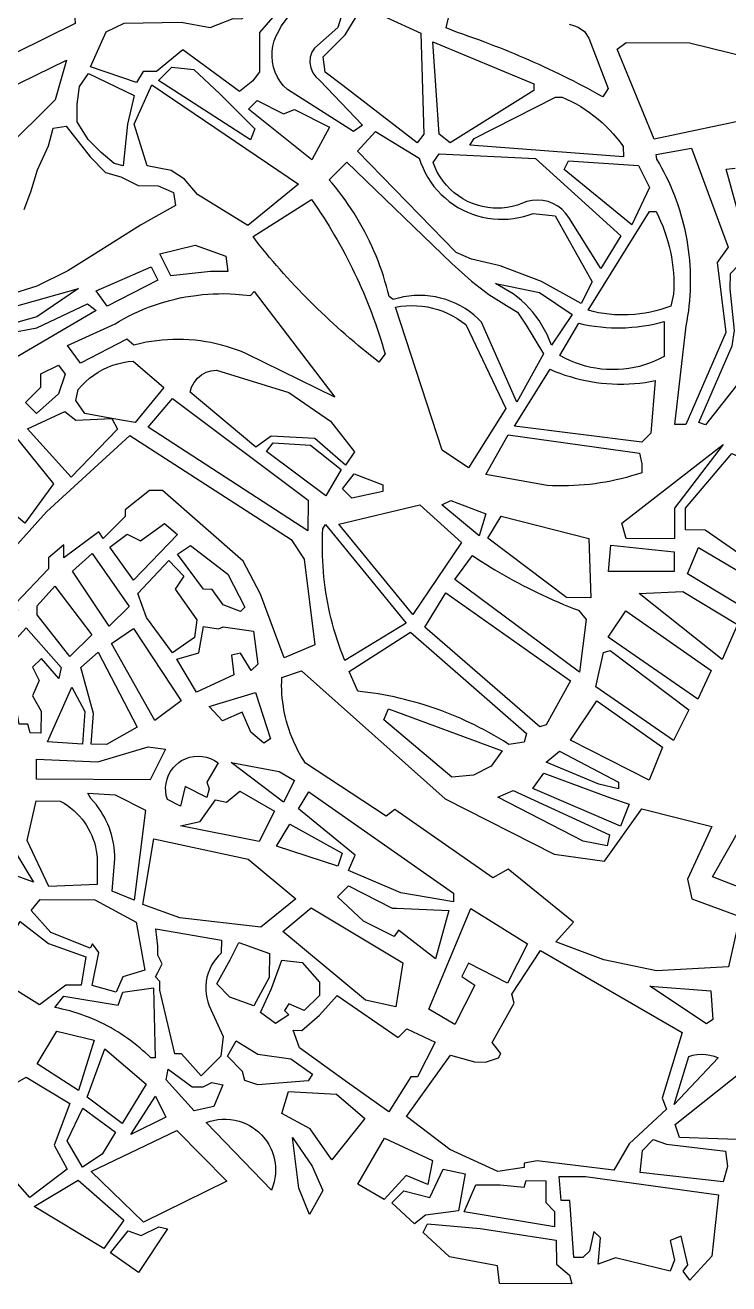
# Model space of a CAD drawing. Extents: x 407811 to 416949, y 4498993 to 4508589.
# Drawn here: x 411115 to 411523, y 4499099 to 4499830 of the extents above; entities that cross this region are included whole.
import ezdxf

# ---------------------------------------------------------------- set-up
doc = ezdxf.new("R2010")
doc.units = 0
doc.header["$LTSCALE"] = 40
doc.header["$MEASUREMENT"] = 0
doc.layers.add('υπόλοιπο θεσσαλονίκης', color=7, linetype='CONTINUOUS')

msp = doc.modelspace()

# ---------------------------------------------------------------- linework, layer by layer
at = {"layer": 'υπόλοιπο θεσσαλονίκης'}
for points in [[(411143.81, 4499831.29), (411074.92, 4499797.45), (411058.14, 4499832.03), (411095.94, 4499848.95), (411141.94, 4499859.28), (411143.81, 4499831.29)], [(411222.06, 4499829.05), (411235.39, 4499834.18), (411240.47, 4499834.05), (411258.7, 4499852.68), (411267.59, 4499852.47), (411270.04, 4499848.6), (411250.83, 4499826.11), (411250.78, 4499813.36), (411250.73, 4499803.18), (411246.89, 4499798.09), (411239.22, 4499791.75), (411225.25, 4499802), (411206.2, 4499816.08), (411190.86, 4499803.39), (411183.22, 4499803.42), (411179.37, 4499797.07), (411152.66, 4499806.08), (411161.66, 4499826.44), (411172.18, 4499831.46), (411205.25, 4499832.08), (411222.06, 4499829.05)], [(411344.37, 4499825.76), (411346.11, 4499767.14), (411342.27, 4499762.06), (411299.1, 4499795.35), (411288.95, 4499803.04), (411287.71, 4499811.96), (411291.55, 4499815.76), (411300.5, 4499824.66), (411310.54, 4499841.27), (411344.37, 4499825.76)], [(411351.44, 4499820.64), (411409.93, 4499796.22), (411409.92, 4499792.4), (411361.38, 4499761.98), (411355.03, 4499767.11), (411351.44, 4499820.64)], [(411479.85, 4499764.1), (411458.43, 4499816.42), (411463.54, 4499820.23), (411500.48, 4499820.09), (411547.56, 4499808.45), (411538.51, 4499776.63), (411479.85, 4499764.1)], [(411138.66, 4499809.96), (411132.2, 4499787.05), (411102.77, 4499757.85), (411091.26, 4499746.42), (411084.84, 4499736.25), (411073.32, 4499722.27), (411057.96, 4499705.77), (411051.61, 4499710.88), (411044.02, 4499722.39), (411044.11, 4499742.77), (411079.85, 4499759.21), (411084.97, 4499764.29), (411084.99, 4499769.38), (411046.71, 4499754.23), (411050.57, 4499764.41), (411058.24, 4499770.75), (411138.66, 4499809.96)], [(411192.11, 4499798.3), (411199.79, 4499805.91), (411212.52, 4499804.59), (411227.75, 4499790.52), (411248.04, 4499770.06), (411245.47, 4499763.69), (411192.11, 4499798.3)], [(411151.37, 4499802.27), (411178.06, 4499789.42), (411174.17, 4499772.87), (411171.52, 4499748.67), (411166.43, 4499749.96), (411158.81, 4499756.37), (411151.2, 4499764.04), (411144.88, 4499774.26), (411144.92, 4499784.45), (411146.24, 4499794.64), (411151.37, 4499802.27)], [(411188.28, 4499795.76), (411273.38, 4499738.11), (411243.98, 4499714), (411214.76, 4499731.95), (411207.15, 4499740.89), (411199.53, 4499746.02), (411185.53, 4499748.62), (411177.99, 4499772.86), (411188.28, 4499795.76)], [(411372.84, 4499760.67), (411375.4, 4499764.49), (411422.64, 4499788.53), (411426.46, 4499788.51), (411429.01, 4499787.38), (411431.81, 4499786.04), (411434.54, 4499784.59), (411437.22, 4499783.03), (411439.84, 4499781.37), (411442.4, 4499779.62), (411444.88, 4499777.76), (411447.29, 4499775.82), (411449.63, 4499773.78), (411451.89, 4499771.66), (411454.07, 4499769.45), (411456.16, 4499767.17), (411458.16, 4499764.8), (411460.07, 4499762.36), (411461.88, 4499759.84), (411461.98, 4499753.97), (411372.84, 4499760.67)], [(411281.08, 4499752.09), (411244.27, 4499781.54), (411249.39, 4499786.62), (411264.64, 4499778.91), (411271.02, 4499781.43), (411291.36, 4499771.17), (411281.08, 4499752.09)], [(411307.73, 4499757.2), (411318.1, 4499768.52), (411343.51, 4499753.14), (411344.5, 4499750.2), (411345.67, 4499747.33), (411347.01, 4499744.54), (411348.53, 4499741.83), (411350.21, 4499739.23), (411352.05, 4499736.74), (411354.04, 4499734.36), (411356.17, 4499732.11), (411358.44, 4499730), (411360.83, 4499728.03), (411363.34, 4499726.21), (411365.96, 4499724.56), (411368.68, 4499723.07), (411371.48, 4499721.74), (411374.36, 4499720.6), (411377.3, 4499719.64), (411380.3, 4499718.85), (411383.34, 4499718.26), (411386.42, 4499717.86), (411389.51, 4499717.64), (411395.08, 4499717.74), (411398.16, 4499718.06), (411401.22, 4499718.58), (411404.24, 4499719.28), (411407.21, 4499720.16), (411409.61, 4499721.04), (411422.34, 4499719.72), (411443.83, 4499681.4), (411437.41, 4499668.68), (411414.53, 4499681.52), (411390.37, 4499690.52), (411373.83, 4499694.4), (411364.93, 4499698.26), (411307.73, 4499757.2)], [(411481.09, 4499755.18), (411501.49, 4499758.93), (411522.9, 4499701.5), (411516.49, 4499692.61), (411521.41, 4499651.81), (411498.25, 4499598.37), (411491.88, 4499598.4), (411498.5, 4499655.72), (411499.03, 4499658.63), (411499.5, 4499661.54), (411499.91, 4499664.48), (411500.25, 4499667.41), (411500.54, 4499670.35), (411500.75, 4499673.3), (411500.91, 4499676.25), (411501, 4499679.21), (411501.03, 4499682.17), (411500.99, 4499685.12), (411500.89, 4499688.08), (411500.72, 4499691.03), (411500.5, 4499693.97), (411500.21, 4499696.92), (411499.85, 4499699.86), (411499.43, 4499702.78), (411498.95, 4499705.7), (411498.41, 4499708.6), (411497.8, 4499711.5), (411497.13, 4499714.38), (411496.4, 4499717.25), (411495.61, 4499720.1), (411494.75, 4499722.92), (411493.84, 4499725.73), (411492.86, 4499728.53), (411491.83, 4499731.3), (411490.74, 4499734.04), (411489.58, 4499736.76), (411488.37, 4499739.47), (411487.1, 4499742.13), (411485.77, 4499744.77), (411484.39, 4499747.39), (411482.95, 4499749.97), (411481.46, 4499752.52), (411481.09, 4499755.18)], [(411354.98, 4499755.64), (411411.02, 4499752.88), (411460.51, 4499708.1), (411448.96, 4499689.03), (411430.32, 4499718.74), (411428.49, 4499721.24), (411426.31, 4499723.45), (411423.85, 4499725.32), (411421.14, 4499726.81), (411418.24, 4499727.9), (411415.21, 4499728.57), (411412.13, 4499728.8), (411409.04, 4499728.58), (411406.01, 4499727.92), (411403.4, 4499726.94), (411400.48, 4499725.89), (411397.49, 4499725.08), (411394.45, 4499724.49), (411391.37, 4499724.16), (411386.41, 4499724.13), (411383.33, 4499724.43), (411380.28, 4499724.97), (411377.28, 4499725.76), (411374.35, 4499726.77), (411371.52, 4499728.01), (411368.78, 4499729.47), (411366.18, 4499731.15), (411363.71, 4499733.02), (411361.4, 4499735.09), (411359.26, 4499737.34), (411357.3, 4499739.74), (411355.54, 4499742.28), (411353.98, 4499744.97), (411352.64, 4499747.76), (411351.53, 4499750.64), (411354.98, 4499755.64)], [(411430.12, 4499751.54), (411470.87, 4499748.84), (411477.19, 4499736.08), (411466.9, 4499714.45), (411427.55, 4499746.45), (411430.12, 4499751.54)], [(411291.23, 4499740.58), (411301.46, 4499750.74), (411362.35, 4499691.9), (411373.77, 4499681.67), (411383.93, 4499673.98), (411394.09, 4499667.57), (411400.44, 4499663.73), (411405.51, 4499656.06), (411415.63, 4499639.45), (411400.22, 4499611.48), (411379.61, 4499657.88), (411377.42, 4499660.07), (411375.09, 4499662.12), (411372.64, 4499664.01), (411370.08, 4499665.75), (411367.41, 4499667.33), (411364.65, 4499668.73), (411361.8, 4499669.96), (411358.88, 4499671), (411355.91, 4499671.87), (411352.88, 4499672.54), (411349.82, 4499673.03), (411346.74, 4499673.32), (411343.64, 4499673.41), (411340.54, 4499673.31), (411337.46, 4499673.03), (411334.4, 4499672.53), (411331.37, 4499671.86), (411328.4, 4499670.99), (411326.03, 4499672.78), (411325.27, 4499675.79), (411324.46, 4499678.78), (411323.59, 4499681.76), (411322.66, 4499684.71), (411321.68, 4499687.65), (411320.64, 4499690.57), (411319.54, 4499693.47), (411318.39, 4499696.34), (411317.19, 4499699.21), (411315.93, 4499702.03), (411314.61, 4499704.85), (411313.25, 4499707.62), (411311.83, 4499710.38), (411310.35, 4499713.11), (411308.83, 4499715.8), (411307.25, 4499718.47), (411305.63, 4499721.11), (411303.95, 4499723.72), (411302.22, 4499726.3), (411300.45, 4499728.84), (411298.63, 4499731.34), (411296.75, 4499733.81), (411294.84, 4499736.24), (411292.87, 4499738.65), (411291.23, 4499740.58)], [(411247.11, 4499707.56), (411280.99, 4499729.16), (411282.75, 4499726.61), (411284.49, 4499724.05), (411286.21, 4499721.46), (411287.9, 4499718.86), (411289.56, 4499716.24), (411291.19, 4499713.61), (411292.79, 4499710.96), (411294.37, 4499708.29), (411295.92, 4499705.61), (411297.44, 4499702.91), (411298.94, 4499700.19), (411300.4, 4499697.46), (411301.83, 4499694.71), (411303.24, 4499691.94), (411304.62, 4499689.17), (411305.97, 4499686.38), (411307.29, 4499683.58), (411308.58, 4499680.75), (411309.84, 4499677.93), (411311.07, 4499675.09), (411312.27, 4499672.22), (411313.44, 4499669.36), (411314.58, 4499666.48), (411315.69, 4499663.58), (411316.77, 4499660.67), (411318.03, 4499657.18), (411319.04, 4499654.25), (411320.02, 4499651.31), (411320.98, 4499648.36), (411321.9, 4499645.39), (411322.79, 4499642.42), (411323.64, 4499639.45), (411320.07, 4499634.71), (411317.62, 4499636.62), (411315.19, 4499638.54), (411312.77, 4499640.47), (411310.37, 4499642.43), (411307.98, 4499644.41), (411305.61, 4499646.41), (411303.25, 4499648.41), (411300.44, 4499650.86), (411298.11, 4499652.9), (411295.8, 4499654.97), (411293.51, 4499657.06), (411291.23, 4499659.15), (411288.97, 4499661.28), (411286.72, 4499663.41), (411284.49, 4499665.56), (411282.28, 4499667.73), (411280.08, 4499669.91), (411277.9, 4499672.12), (411275.73, 4499674.33), (411273.58, 4499676.57), (411271.45, 4499678.82), (411268.92, 4499681.54), (411266.82, 4499683.82), (411264.75, 4499686.13), (411262.69, 4499688.44), (411260.64, 4499690.78), (411258.62, 4499693.12), (411256.61, 4499695.48), (411254.62, 4499697.86), (411252.65, 4499700.26), (411250.7, 4499702.66), (411248.76, 4499705.08), (411247.11, 4499707.56)], [(411441.57, 4499664.94), (411477.13, 4499722.06), (411480.95, 4499722.05), (411482.34, 4499719.27), (411483.63, 4499716.46), (411484.83, 4499713.6), (411485.93, 4499710.7), (411486.92, 4499707.77), (411487.82, 4499704.8), (411488.62, 4499701.8), (411489.31, 4499698.78), (411489.9, 4499695.74), (411490.38, 4499692.68), (411490.76, 4499689.6), (411491.03, 4499686.52), (411491.2, 4499683.42), (411491.26, 4499680.33), (411491.21, 4499677.23), (411491.06, 4499674.13), (411489.63, 4499667.22), (411486.71, 4499666.16), (411483.76, 4499665.23), (411480.77, 4499664.41), (411477.75, 4499663.71), (411474.71, 4499663.13), (411471.64, 4499662.68), (411468.56, 4499662.35), (411464.85, 4499662.11), (411461.75, 4499662.06), (411456.79, 4499662.21), (411453.7, 4499662.48), (411450.63, 4499662.87), (411447.57, 4499663.37), (411444.54, 4499664.01), (411441.57, 4499664.94)], [(411192.95, 4499697.62), (411213.36, 4499702.64), (411231.16, 4499696.2), (411232.4, 4499687.28), (411222.21, 4499687.32), (411199.27, 4499684.86), (411192.95, 4499697.62)], [(411155.92, 4499676.09), (411187.83, 4499689.99), (411191.62, 4499682.33), (411162.25, 4499667.15), (411155.92, 4499676.09)], [(411505.9, 4499599.62), (411525.2, 4499644.15), (411526.51, 4499653.07), (411524.07, 4499677.29), (411524.1, 4499686.21), (411529.22, 4499691.29), (411548.22, 4499667), (411532.77, 4499627.56), (411509.71, 4499598.34), (411505.9, 4499599.62)], [(411395.46, 4499678.77), (411413.23, 4499675.14), (411432.28, 4499662.33), (411420.34, 4499644.44), (411418.99, 4499647.9), (411417.71, 4499650.73), (411416.3, 4499653.48), (411414.75, 4499656.17), (411413.07, 4499658.77), (411411.27, 4499661.29), (411409.34, 4499663.72), (411407.29, 4499666.05), (411405.14, 4499668.27), (411402.87, 4499670.39), (411400.51, 4499672.39), (411398.05, 4499674.27), (411387.78, 4499680.33), (411395.46, 4499678.77)], [(411087.07, 4499661.05), (411145.73, 4499677.41), (411121.46, 4499660.93), (411089.58, 4499652.13), (411087.07, 4499661.05)], [(411247.63, 4499675.75), (411294.5, 4499614.41), (411243.23, 4499639.57), (411240.37, 4499640.76), (411237.47, 4499641.86), (411234.54, 4499642.87), (411231.58, 4499643.79), (411228.6, 4499644.62), (411225.58, 4499645.36), (411222.55, 4499646), (411219.5, 4499646.55), (411216.44, 4499647.01), (411213.36, 4499647.36), (411209.65, 4499647.66), (411206.56, 4499647.82), (411203.46, 4499647.88), (411200.36, 4499647.83), (411197.26, 4499647.7), (411194.17, 4499647.47), (411191.09, 4499647.14), (411188.02, 4499646.72), (411184.96, 4499646.21), (411181.92, 4499645.59), (411177.71, 4499644.58), (411173.63, 4499648), (411146.82, 4499634.08), (411139.22, 4499644.29), (411166.86, 4499656.99), (411169.52, 4499658.55), (411172.23, 4499660.06), (411174.98, 4499661.5), (411177.76, 4499662.86), (411180.58, 4499664.15), (411183.43, 4499665.37), (411186.31, 4499666.52), (411189.22, 4499667.58), (411192.75, 4499668.77), (411195.71, 4499669.66), (411198.7, 4499670.5), (411201.71, 4499671.24), (411204.73, 4499671.92), (411207.77, 4499672.51), (411210.83, 4499673.03), (411213.9, 4499673.46), (411217.59, 4499673.88), (411220.68, 4499674.13), (411223.78, 4499674.31), (411226.87, 4499674.42), (411229.97, 4499674.44), (411233.69, 4499674.36), (411236.79, 4499674.2), (411241.11, 4499673.85), (411245.42, 4499673.34), (411247.63, 4499675.75)], [(411088.29, 4499648.31), (411121.43, 4499654.56), (411150.79, 4499668.47), (411155.87, 4499664.62), (411099.68, 4499631.7), (411094.59, 4499631.72), (411088.29, 4499648.31)], [(411372.03, 4499573.35), (411356.79, 4499583.61), (411329.73, 4499666.66), (411332.79, 4499667.14), (411335.87, 4499667.45), (411338.97, 4499667.55), (411342.07, 4499667.46), (411345.16, 4499667.19), (411348.22, 4499666.71), (411351.25, 4499666.06), (411354.23, 4499665.22), (411357.15, 4499664.19), (411360.01, 4499662.98), (411362.78, 4499661.61), (411365.47, 4499660.06), (411368.05, 4499658.35), (411370.53, 4499656.48), (411393.83, 4499607.68), (411372.03, 4499573.35)], [(411425.03, 4499638.61), (411436.08, 4499657.22), (411439.11, 4499656.56), (411442.16, 4499656), (411445.22, 4499655.52), (411448.91, 4499655.08), (411452, 4499654.82), (411455.1, 4499654.66), (411460.06, 4499654.6), (411463.15, 4499654.68), (411466.87, 4499654.92), (411469.95, 4499655.21), (411473.64, 4499655.7), (411476.7, 4499656.21), (411479.73, 4499656.82), (411482.75, 4499657.51), (411485.77, 4499658.31), (411485.68, 4499637.92), (411482.93, 4499636.5), (411480.11, 4499635.22), (411477.22, 4499634.08), (411474.29, 4499633.09), (411471.31, 4499632.24), (411468.28, 4499631.55), (411465.23, 4499631.01), (411462.16, 4499630.62), (411459.07, 4499630.38), (411455.35, 4499630.31), (411452.25, 4499630.41), (411449.17, 4499630.68), (411446.09, 4499631.1), (411443.05, 4499631.66), (411440.03, 4499632.39), (411437.06, 4499633.26), (411434.13, 4499634.28), (411431.26, 4499635.44), (411428.45, 4499636.75), (411425.03, 4499638.61)], [(411164.93, 4499601.97), (411149.24, 4499604.76), (411144.18, 4499612.42), (411145.48, 4499618.79), (411147.52, 4499621.12), (411149.72, 4499623.3), (411152.06, 4499625.34), (411154.54, 4499627.2), (411157.14, 4499628.89), (411159.84, 4499630.39), (411162.65, 4499631.71), (411165.54, 4499632.83), (411168.5, 4499633.75), (411171.51, 4499634.47), (411174.57, 4499634.96), (411177.4, 4499635.24), (411195.17, 4499619.88), (411178.52, 4499599.55), (411164.93, 4499601.97)], [(411123.87, 4499627.79), (411134.08, 4499632.85), (411137.88, 4499627.73), (411134.01, 4499616.28), (411121.22, 4499604.87), (411114.88, 4499611.26), (411123.83, 4499620.14), (411123.87, 4499627.79)], [(411305.83, 4499582.52), (411300.7, 4499574.89), (411282.93, 4499590.25), (411257.46, 4499591.61), (411248.52, 4499585.28), (411210.44, 4499617.27), (411211.3, 4499620.17), (411212.74, 4499622.91), (411214.68, 4499625.31), (411217.06, 4499627.29), (411219.78, 4499628.77), (411222.74, 4499629.68), (411225.82, 4499630), (411267.76, 4499617.07), (411291.89, 4499600.41), (411305.83, 4499582.52)], [(411398.88, 4499597.47), (411419.41, 4499630.52), (411422.27, 4499629.33), (411425.16, 4499628.21), (411428.08, 4499627.19), (411431.04, 4499626.26), (411434.02, 4499625.41), (411437.03, 4499624.66), (411440.06, 4499623.99), (411443.1, 4499623.42), (411446.16, 4499622.94), (411449.24, 4499622.55), (411452.32, 4499622.27), (411455.42, 4499622.06), (411458.52, 4499621.95), (411462.23, 4499621.95), (411465.33, 4499622.05), (411468.43, 4499622.25), (411471.51, 4499622.54), (411474.59, 4499622.92), (411477.65, 4499623.4), (411480.52, 4499623.92), (411477.85, 4499593.35), (411472.73, 4499588.27), (411398.88, 4499597.47)], [(411186.15, 4499596.97), (411200.23, 4499613.49), (411278.96, 4499554.58), (411278.88, 4499536.75), (411186.15, 4499596.97)], [(411137.78, 4499606.08), (411144.13, 4499600.96), (411164.93, 4499601.97), (411168.31, 4499595.77), (411141.44, 4499567.83), (411116.09, 4499595.96), (411137.78, 4499606.08)], [(411108.43, 4499592.17), (411131.23, 4499564.05), (411114.58, 4499541.18), (411068.88, 4499579.57), (411068.9, 4499583.4), (411108.43, 4499592.17)], [(411078.4, 4499493.49), (411127.08, 4499547.8), (411175.55, 4499592.07), (411269.18, 4499531.74), (411276.74, 4499520.24), (411282.83, 4499470.59), (411265.02, 4499463.05), (411251.24, 4499500.03), (411241.19, 4499519.17), (411194.43, 4499560.15), (411186.81, 4499560.19), (411172.79, 4499548.82), (411172.77, 4499545), (411160, 4499532.34), (411157.49, 4499536.17), (411137.09, 4499521.03), (411137.13, 4499528.65), (411128.21, 4499521.07), (411128.18, 4499514.71), (411109.03, 4499494.45), (411110.28, 4499490.63), (411100.04, 4499474.14), (411078.4, 4499493.49)], [(411382.2, 4499569.49), (411395.04, 4499592.39), (411471.43, 4499581.91), (411472.67, 4499575.54), (411472.65, 4499570.44), (411469.7, 4499569.48), (411466.74, 4499568.59), (411463.75, 4499567.75), (411460.75, 4499566.99), (411457.73, 4499566.28), (411454.7, 4499565.64), (411451.65, 4499565.07), (411448.6, 4499564.55), (411445.53, 4499564.1), (411442.45, 4499563.72), (411439.37, 4499563.4), (411436.28, 4499563.15), (411433.19, 4499562.96), (411430.09, 4499562.84), (411426.99, 4499562.78), (411423.89, 4499562.78), (411420.79, 4499562.86), (411417.84, 4499562.99), (411382.2, 4499569.49)], [(411289.16, 4499557.09), (411254.88, 4499582.71), (411258.72, 4499587.79), (411280.37, 4499586.44), (411298.14, 4499572.35), (411289.16, 4499557.09)], [(411491.59, 4499532.13), (411463.57, 4499532.24), (411461.06, 4499541.17), (411519.85, 4499586.83), (411491.67, 4499549.98), (411491.59, 4499532.13)], [(411524.93, 4499581.71), (411541.45, 4499574.01), (411541.33, 4499544.7), (411560.37, 4499529.34), (411552.65, 4499511.52), (411533.58, 4499520.51), (411509.45, 4499537.16), (411497.98, 4499537.21), (411498.04, 4499549.95), (411524.93, 4499581.71)], [(411299.02, 4499561.15), (411305.78, 4499569.77), (411322.31, 4499563.35), (411322.29, 4499559.52), (411304.44, 4499555.76), (411299.02, 4499561.15)], [(411378.23, 4499533.83), (411356.65, 4499551.75), (411361.76, 4499554.28), (411382.11, 4499546.56), (411378.23, 4499533.83)], [(411343.91, 4499551.8), (411368.02, 4499530.04), (411339.82, 4499488.1), (411296.73, 4499540.5), (411343.91, 4499551.8)], [(411163.79, 4499527.23), (411173.98, 4499534.81), (411181.58, 4499530.95), (411195.6, 4499541.05), (411203.18, 4499534.66), (411177.65, 4499508.07), (411163.79, 4499527.23)], [(411335.97, 4499483.02), (411300.21, 4499461.48), (411298.85, 4499464.95), (411297.77, 4499467.85), (411296.74, 4499470.77), (411295.77, 4499473.71), (411294.84, 4499476.67), (411293.97, 4499479.65), (411293.15, 4499482.63), (411292.38, 4499485.64), (411291.67, 4499488.66), (411291.01, 4499491.68), (411290.4, 4499494.72), (411289.84, 4499497.78), (411289.34, 4499500.83), (411288.89, 4499503.89), (411288.5, 4499506.97), (411288.16, 4499510.05), (411287.88, 4499513.13), (411287.65, 4499516.23), (411287.47, 4499519.32), (411287.35, 4499522.42), (411287.28, 4499525.52), (411287.27, 4499528.62), (411287.31, 4499531.72), (411287.4, 4499534.82), (411287.55, 4499537.91), (411289.05, 4499540.31), (411335.97, 4499483.02)], [(411391.02, 4499545.25), (411441.91, 4499532.32), (411443.04, 4499497.91), (411429.03, 4499497.96), (411383.32, 4499532.54), (411391.02, 4499545.25)], [(411210.77, 4499528.25), (411232.26, 4499511.59), (411242.32, 4499492.44), (411239.77, 4499489.92), (411229.63, 4499493.78), (411223.33, 4499502.73), (411218.25, 4499502.76), (411203.12, 4499523.2), (411210.77, 4499528.25)], [(411454.64, 4499528.45), (411491.56, 4499524.49), (411491.51, 4499513.02), (411453.3, 4499513.16), (411454.64, 4499528.45)], [(411499.15, 4499511.72), (411505.58, 4499526.99), (411544.97, 4499503.9), (411537.26, 4499488.64), (411499.15, 4499511.72)], [(411142.13, 4499513.36), (411153.61, 4499523.47), (411175.04, 4499492.82), (411163.55, 4499481.43), (411142.13, 4499513.36)], [(411180.15, 4499500.42), (411198.02, 4499519.41), (411206.86, 4499510.46), (411201.75, 4499502.85), (411214.35, 4499484.97), (411213.03, 4499474.79), (411200.29, 4499465.95), (411185.16, 4499486.4), (411180.15, 4499500.42)], [(411364.11, 4499508.4), (411374.36, 4499522.38), (411376.94, 4499520.67), (411379.55, 4499518.98), (411382.17, 4499517.32), (411384.8, 4499515.69), (411387.46, 4499514.09), (411390.12, 4499512.51), (411392.81, 4499510.96), (411395.51, 4499509.44), (411398.22, 4499507.94), (411400.95, 4499506.48), (411403.69, 4499505.03), (411406.45, 4499503.61), (411409.22, 4499502.23), (411412.01, 4499500.87), (411414.81, 4499499.53), (411418.18, 4499497.98), (411421.01, 4499496.7), (411424.42, 4499495.22), (411427.28, 4499494.01), (411430.14, 4499492.84), (411433.02, 4499491.68), (411435.91, 4499490.57), (411440.44, 4499485.18), (411436.49, 4499454.61), (411364.11, 4499508.4)], [(411131.93, 4499504.51), (411153.37, 4499476.4), (411140.61, 4499463.75), (411121.69, 4499488.03), (411121.72, 4499493.11), (411131.93, 4499504.51)], [(411346.71, 4499480.86), (411358.98, 4499500.77), (411431.37, 4499449.53), (411417.25, 4499424.09), (411413.42, 4499422.84), (411346.71, 4499480.86)], [(411471.08, 4499500.35), (411496.56, 4499501.53), (411528.32, 4499482.3), (411519.32, 4499461.94), (411471.08, 4499500.35)], [(411453.13, 4499474.94), (411463.39, 4499490.18), (411512.92, 4499455.6), (411505.21, 4499439.06), (411453.13, 4499474.94)], [(411202.81, 4499462.13), (411215.52, 4499465.88), (411218.14, 4499481.13), (411227.02, 4499479.81), (411229.56, 4499481.07), (411247.32, 4499478.42), (411249.76, 4499459.32), (411245.94, 4499455.53), (411239.64, 4499465.74), (411234.56, 4499464.49), (411235.77, 4499453.04), (411214.13, 4499442.98), (411202.81, 4499462.13)], [(411115.3, 4499480.42), (411135.5, 4499457.41), (411134.19, 4499451.06), (411124.1, 4499462.56), (411118.99, 4499457.5), (411122.76, 4499449.84), (411118.91, 4499440.96), (411123.94, 4499432.02), (411123.87, 4499419.3), (411117.52, 4499419.34), (411116.28, 4499424.43), (411111.2, 4499424.46), (411103.81, 4499467.76), (411115.3, 4499480.42)], [(411164.77, 4499471.24), (411177.51, 4499480.08), (411205.22, 4499437.93), (411189.93, 4499426.57), (411164.77, 4499471.24)], [(411338.5, 4499477.91), (411405.76, 4499419.04), (411404.46, 4499413.95), (411395.54, 4499412.71), (411392.39, 4499414.69), (411389.75, 4499416.3), (411387.07, 4499417.87), (411383.83, 4499419.69), (411381.11, 4499421.17), (411378.36, 4499422.6), (411375.59, 4499423.99), (411372.8, 4499425.33), (411369.99, 4499426.65), (411367.15, 4499427.9), (411364.3, 4499429.12), (411361.44, 4499430.3), (411358.55, 4499431.43), (411355.65, 4499432.52), (411352.73, 4499433.55), (411349.79, 4499434.55), (411346.84, 4499435.5), (411343.88, 4499436.4), (411340.9, 4499437.27), (411337.91, 4499438.07), (411334.91, 4499438.85), (411331.89, 4499439.56), (411328.87, 4499440.24), (411325.83, 4499440.86), (411322.79, 4499441.45), (411319.73, 4499441.99), (411316.67, 4499442.47), (411313.6, 4499442.91), (411310.53, 4499443.3), (411307.78, 4499443.62), (411302.73, 4499455.1), (411338.5, 4499477.91)], [(411146.92, 4499457.35), (411157.12, 4499466.19), (411179.75, 4499422.81), (411161.92, 4499412.73), (411153.04, 4499412.77), (411154.4, 4499430.58), (411146.92, 4499457.35)], [(411446.02, 4499446.07), (411450.55, 4499466.02), (411454.37, 4499467.29), (411500.08, 4499432.71), (411491.09, 4499414.91), (411446.02, 4499446.07)], [(411275.13, 4499455.37), (411358.54, 4499381.1), (411421.85, 4499348.93), (411451.03, 4499344.96), (411472.77, 4499375.38), (411513.34, 4499364.98), (411499.22, 4499334.52), (411501.7, 4499323.05), (411529.57, 4499312.72), (411523.07, 4499283.49), (411481.17, 4499281.17), (411450.73, 4499287.7), (411422.86, 4499298.03), (411433.07, 4499309.43), (411395.14, 4499340.18), (411386.23, 4499335.14), (411329.31, 4499374.9), (411324.21, 4499371.11), (411277.4, 4499401.91), (411276.04, 4499404.01), (411275.01, 4499405.72), (411274.02, 4499407.46), (411272.84, 4499409.65), (411271.94, 4499411.44), (411271.08, 4499413.25), (411270.27, 4499415.08), (411269.51, 4499416.93), (411268.62, 4499419.26), (411267.95, 4499421.15), (411267.19, 4499423.53), (411266.49, 4499425.93), (411265.87, 4499428.35), (411265.33, 4499430.79), (411264.94, 4499432.75), (411264.61, 4499434.73), (411264.25, 4499437.2), (411263.98, 4499439.68), (411263.77, 4499442.17), (411263.65, 4499444.66), (411263.6, 4499446.66), (411263.61, 4499449.16), (411263.69, 4499451.61), (411275.13, 4499455.37)], [(411127.65, 4499414.19), (411141.78, 4499445.92), (411149.33, 4499431.88), (411147.96, 4499412.8), (411127.65, 4499414.19)], [(411221.49, 4499434.74), (411248.41, 4499442.78), (411257.16, 4499416.02), (411253.34, 4499413.49), (411245.75, 4499419.9), (411240.73, 4499431.38), (411229.28, 4499426.35), (411221.49, 4499434.74)], [(411431.22, 4499415.12), (411446.6, 4499438), (411484.7, 4499411.1), (411476.98, 4499392.02), (411431.22, 4499415.12)], [(411322.99, 4499426.99), (411325.57, 4499433.35), (411391.7, 4499408.9), (411385.3, 4499400), (411375.08, 4499394.94), (411362.34, 4499393.71), (411322.99, 4499426.99)], [(411121.25, 4499404.05), (411156.79, 4499402.58), (411186.04, 4499411.33), (411196.19, 4499410), (411187.21, 4499392.23), (411121.19, 4499392.59), (411121.25, 4499404.05)], [(411417.15, 4499402.43), (411424.82, 4499408.78), (411459.14, 4499390.81), (411459.12, 4499386.99), (411447.67, 4499389.57), (411417.15, 4499402.43)], [(411197.31, 4499380.72), (411196.63, 4499383.13), (411196.28, 4499385.6), (411196.24, 4499387.6), (411196.48, 4499390.09), (411197.05, 4499392.52), (411197.94, 4499394.85), (411199.12, 4499397.04), (411200.59, 4499399.07), (411201.94, 4499400.54), (411203.85, 4499402.16), (411205.51, 4499403.27), (411207.74, 4499404.39), (411210.1, 4499405.21), (411212.55, 4499405.71), (411215.04, 4499405.89), (411217.53, 4499405.73), (411219.98, 4499405.25), (411222.34, 4499404.44), (411224.58, 4499403.33), (411226.66, 4499401.94), (411220.21, 4499390.78), (411221.46, 4499386.95), (411220.16, 4499381.87), (411207.5, 4499388.3), (411204.9, 4499376.86), (411197.31, 4499380.72)], [(411264.58, 4499379.08), (411234.23, 4499402.15), (411262.14, 4499396.9), (411271, 4499391.77), (411264.58, 4499379.08)], [(411409.44, 4499387.17), (411415.85, 4499396.07), (411454.01, 4499381.91), (411465.45, 4499378.05), (411460.3, 4499365.32), (411409.44, 4499387.17)], [(411389.04, 4499382.14), (411397.97, 4499385.94), (411453.91, 4499360.24), (411452.61, 4499353.88), (411438.61, 4499356.48), (411389.04, 4499382.14)], [(411115.93, 4499356.99), (411121.13, 4499379.88), (411135.09, 4499379.79), (411137.26, 4499378.55), (411139.34, 4499377.17), (411140.95, 4499375.97), (411142.87, 4499374.38), (411144.33, 4499373.01), (411146.07, 4499371.21), (411147.69, 4499369.32), (411148.89, 4499367.72), (411150.02, 4499366.07), (411151.32, 4499363.93), (411152.48, 4499361.72), (411153.31, 4499359.9), (411154.05, 4499358.04), (411154.85, 4499355.67), (411155.5, 4499353.27), (411156, 4499350.82), (411156.29, 4499348.84), (411156.5, 4499346.6), (411156.43, 4499331.32), (411128.49, 4499330.21), (411115.93, 4499356.99)], [(411177.96, 4499322.3), (411165.29, 4499327.46), (411166.65, 4499343.99), (411166.71, 4499346.49), (411166.67, 4499348.49), (411166.56, 4499350.49), (411166.3, 4499352.97), (411165.92, 4499355.44), (411165.42, 4499357.89), (411164.8, 4499360.31), (411164.21, 4499362.22), (411163.37, 4499364.57), (411162.62, 4499366.43), (411161.58, 4499368.69), (411160.66, 4499370.47), (411159.68, 4499372.21), (411158.62, 4499373.92), (411157.21, 4499375.97), (411156.01, 4499377.58), (411154.42, 4499379.5), (411152.74, 4499381.35), (411151.04, 4499384.37), (411166.85, 4499383.44), (411184.58, 4499374.43), (411177.96, 4499322.3)], [(411250.5, 4499356.25), (411204.84, 4499365.41), (411216.28, 4499367.89), (411225.23, 4499380.57), (411231.58, 4499379.26), (411239.23, 4499385.58), (411259.48, 4499374.01), (411250.5, 4499356.25)], [(411279.36, 4499385.21), (411363.33, 4499326.36), (411363.31, 4499321.27), (411332.87, 4499326.53), (411302.46, 4499339.42), (411306.32, 4499348.3), (411273.45, 4499375.21), (411279.36, 4499385.21)], [(411079.17, 4499368.18), (411103.25, 4499359.61), (411119.62, 4499332.79), (411080.33, 4499347.01), (411076.57, 4499355.95), (411079.17, 4499368.18)], [(411260.64, 4499353.65), (411268.33, 4499366.33), (411298.71, 4499349.62), (411296.13, 4499342.01), (411260.64, 4499353.65)], [(411530.36, 4499365.07), (411558.34, 4499354.76), (411546.74, 4499322.95), (411513.68, 4499335.82), (411530.36, 4499365.07)], [(411189.42, 4499357.9), (411244.1, 4499346.11), (411271.91, 4499323.04), (411251.51, 4499306.62), (411204.57, 4499311.97), (411183.02, 4499319.72), (411189.42, 4499357.9)], [(411302.42, 4499330.51), (411327.74, 4499317.65), (411330.28, 4499317.64), (411360.74, 4499316.19), (411352.98, 4499288.25), (411331.48, 4499304.91), (411328.93, 4499301.1), (411311.2, 4499310.11), (411296.03, 4499324.19), (411302.42, 4499330.51)], [(411123.37, 4499322.6), (411155.11, 4499322.42), (411179.16, 4499309.57), (411184.1, 4499281.55), (411171.38, 4499277.8), (411167.53, 4499268.91), (411153.58, 4499272.81), (411157.49, 4499291.87), (411153.71, 4499296.98), (411152.42, 4499294.45), (411129.62, 4499303.47), (411118.26, 4499316.26), (411123.37, 4499322.6)], [(411280.77, 4499317.91), (411333.92, 4499285.8), (411329.98, 4499260.38), (411312.23, 4499264.29), (411264.19, 4499304.01), (411280.77, 4499317.91)], [(411349.02, 4499259), (411373.44, 4499317.4), (411406.35, 4499296.86), (411394.8, 4499274.02), (411372.01, 4499285.59), (411368.16, 4499277.98), (411375.75, 4499272.84), (411364.21, 4499250.01), (411349.02, 4499259)], [(411093.95, 4499279.5), (411111.88, 4499309.94), (411128.32, 4499297.12), (411149.86, 4499289.37), (411147.24, 4499272.84), (411138.35, 4499272.89), (411123.05, 4499261.52), (411093.95, 4499279.5)], [(411190.57, 4499305.68), (411228.62, 4499299.11), (411228.58, 4499291.48), (411226.79, 4499289.73), (411225.17, 4499287.83), (411224.01, 4499286.21), (411222.96, 4499284.5), (411221.84, 4499282.27), (411220.93, 4499279.94), (411220.23, 4499277.54), (411219.77, 4499275.09), (411219.52, 4499272.6), (411219.51, 4499270.1), (411219.73, 4499267.62), (411220.07, 4499265.65), (411220.7, 4499263.23), (411221.55, 4499260.88), (411229.6, 4499243.12), (411228.27, 4499231.68), (411216.79, 4499220.29), (411205.43, 4499233.08), (411201.62, 4499233.09), (411192.92, 4499270.04), (411192.95, 4499275.13), (411190.42, 4499277.69), (411191.71, 4499280.23), (411194.27, 4499285.31), (411191.76, 4499290.4), (411191.79, 4499295.5), (411190.57, 4499305.68)], [(411238.77, 4499297.78), (411256.51, 4499291.32), (411256.44, 4499277.33), (411247.47, 4499260.84), (411233.53, 4499266), (411225.95, 4499273.68), (411233.64, 4499287.63), (411238.77, 4499297.78)], [(411413.94, 4499293), (411496.22, 4499245.46), (411484.59, 4499207.35), (411487.1, 4499200.98), (411465.41, 4499180.74), (411456.45, 4499165.52), (411412.04, 4499170.85), (411404.42, 4499169.62), (411404.4, 4499167.08), (411389.16, 4499164.62), (411361.29, 4499177.49), (411336, 4499196.72), (411361.58, 4499232.21), (411375.52, 4499228.32), (411381.87, 4499228.28), (411389.5, 4499230.78), (411390.78, 4499233.32), (411385.74, 4499239.71), (411398.55, 4499262.55), (411397.31, 4499267.64), (411413.94, 4499293)], [(411263.7, 4499287.36), (411275.53, 4499286.13), (411285.62, 4499274.62), (411285.58, 4499266.99), (411276.65, 4499258.13), (411267.79, 4499262), (411265.23, 4499258.19), (411267.75, 4499255.63), (411260.11, 4499250.59), (411251.26, 4499256.99), (411257.68, 4499270.95), (411263.7, 4499287.36)], [(411189.12, 4499271.34), (411190.18, 4499230.62), (411187.64, 4499230.63), (411186.21, 4499232.02), (411184.38, 4499233.72), (411182.89, 4499235.06), (411181.38, 4499236.37), (411179.45, 4499237.96), (411177.49, 4499239.5), (411175.89, 4499240.71), (411173.87, 4499242.18), (411172.22, 4499243.31), (411170.14, 4499244.69), (411168.45, 4499245.76), (411166.3, 4499247.04), (411164.57, 4499248.04), (411162.38, 4499249.24), (411160.61, 4499250.17), (411158.37, 4499251.28), (411156.1, 4499252.33), (411153.81, 4499253.33), (411151.5, 4499254.28), (411149.16, 4499255.17), (411147.28, 4499255.86), (411144.91, 4499256.64), (411143.01, 4499257.25), (411140.61, 4499257.94), (411138.68, 4499258.47), (411136.25, 4499259.05), (411134.3, 4499259.5), (411131.85, 4499260), (411137.05, 4499266.53), (411168.76, 4499261.27), (411171.34, 4499268.89), (411189.12, 4499271.34)], [(411477.31, 4499272.29), (411512.85, 4499269.54), (411514.03, 4499253), (411510.21, 4499250.48), (411477.31, 4499272.29)], [(411295.74, 4499266.93), (411331.16, 4499242.56), (411336.27, 4499247.61), (411352.73, 4499239.89), (411342.47, 4499219.59), (411338.66, 4499219.61), (411325.86, 4499199.33), (411300.56, 4499217.28), (411274, 4499236.51), (411270.25, 4499246.71), (411275.32, 4499246.68), (411285.53, 4499255.53), (411295.74, 4499266.93)], [(411133.13, 4499246.19), (411154.69, 4499240.99), (411145.65, 4499211.77), (411121.61, 4499227.17), (411133.13, 4499246.19)], [(411237.21, 4499240.53), (411249.86, 4499232.82), (411268.89, 4499230.18), (411281.54, 4499221.2), (411278.98, 4499217.39), (411249.77, 4499215.02), (411242.16, 4499217.6), (411240.92, 4499222.7), (411232.08, 4499231.65), (411237.21, 4499240.53)], [(411079.32, 4499151.07), (411079.58, 4499200.68), (411066.99, 4499221.12), (411069.6, 4499236.37), (411108.85, 4499215.8), (411115.22, 4499219.58), (411140.53, 4499204.17), (411131.52, 4499180.04), (411139.06, 4499166), (411117.4, 4499149.58), (411107.3, 4499161.09), (411102.21, 4499158.58), (411108.5, 4499147.09), (411105.94, 4499143.29), (411079.32, 4499151.07)], [(411161.01, 4499235.87), (411185.02, 4499215.37), (411170.94, 4499192.55), (411150.71, 4499207.93), (411161.01, 4499235.87)], [(411491.47, 4499203.63), (411499.95, 4499231.44), (411502.34, 4499232.17), (411504.8, 4499232.63), (411507.29, 4499232.81), (411509.78, 4499232.7), (411512.25, 4499232.31), (411514.66, 4499231.64), (411516.97, 4499230.7), (411491.47, 4499203.63)], [(411197.76, 4499224.21), (411211.68, 4499213.96), (411218.02, 4499213.92), (411223.12, 4499216.43), (411229.46, 4499215.13), (411224.31, 4499202.43), (411212.87, 4499199.95), (411196.46, 4499217.86), (411197.76, 4499224.21)], [(411589.41, 4499182.52), (411554.3, 4499185.33), (411539.06, 4499182.87), (411494.63, 4499184.4), (411492.13, 4499192.04), (411531.65, 4499223.63), (411589.41, 4499182.52)], [(411267.52, 4499211.1), (411295.44, 4499209.67), (411311.88, 4499195.58), (411292.71, 4499171.51), (411280.1, 4499189.4), (411263.65, 4499198.4), (411267.52, 4499211.1)], [(411190.36, 4499208.41), (411196.35, 4499196.22), (411175.99, 4499186.15), (411190.36, 4499208.41)], [(411148.14, 4499201.58), (411167.11, 4499187.48), (411159.42, 4499174.8), (411147.96, 4499167.23), (411139.15, 4499182.55), (411148.14, 4499201.58)], [(411202.66, 4499188.56), (411231.71, 4499159.12), (411183.34, 4499135.22), (411153.02, 4499164.65), (411202.66, 4499188.56)], [(411257.65, 4499153.91), (411219.75, 4499193.09), (411222.11, 4499193.9), (411224.04, 4499194.41), (411226.5, 4499194.86), (411228.99, 4499195.1), (411231.48, 4499195.12), (411233.98, 4499194.94), (411236.44, 4499194.54), (411238.87, 4499193.94), (411240.77, 4499193.31), (411243.07, 4499192.35), (411244.85, 4499191.44), (411246.57, 4499190.41), (411248.61, 4499188.98), (411250.15, 4499187.7), (411251.94, 4499185.96), (411253.27, 4499184.46), (411254.79, 4499182.48), (411256.13, 4499180.37), (411257.28, 4499178.16), (411258.07, 4499176.32), (411258.88, 4499173.95), (411259.48, 4499171.53), (411259.81, 4499169.56), (411260.01, 4499167.57), (411260.08, 4499165.57), (411259.97, 4499163.08), (411259.73, 4499161.09), (411259.24, 4499158.64), (411258.55, 4499156.24), (411257.65, 4499153.91)], [(411269.92, 4499184.37), (411281.26, 4499167.76), (411287.54, 4499153.73), (411279.85, 4499139.77), (411273.58, 4499155.08), (411269.92, 4499184.37)], [(411307.87, 4499157.44), (411323.24, 4499184.07), (411351.1, 4499171.19), (411348.49, 4499157.21), (411335.82, 4499162.37), (411323.06, 4499148.44), (411307.87, 4499157.44)], [(411471.67, 4499164.16), (411473.01, 4499176.88), (411479.39, 4499183.2), (411486.99, 4499180.62), (411521.25, 4499176.61), (411522.47, 4499167.7), (411519.89, 4499158.8), (411471.67, 4499164.16)], [(411119.91, 4499144.48), (411145.38, 4499159.61), (411171.92, 4499136.55), (411160.41, 4499120.08), (411119.91, 4499144.48)], [(411327.49, 4499146.51), (411334.51, 4499153.47), (411349.72, 4499149.57), (411357.43, 4499166.06), (411370.11, 4499163.45), (411366.19, 4499141.85), (411347.13, 4499139.4), (411340.76, 4499134.35), (411327.49, 4499146.51)], [(411369.57, 4499141.27), (411376.42, 4499157.05), (411390.39, 4499156.98), (411404.34, 4499155.62), (411405.63, 4499159.44), (411417.06, 4499159.37), (411416.99, 4499146.65), (411422.04, 4499141.53), (411422, 4499132.62), (411369.57, 4499141.27)], [(411517.31, 4499151.19), (411513.32, 4499115.58), (411500.55, 4499101.65), (411496.77, 4499106.77), (411499.33, 4499110.57), (411495.6, 4499127.13), (411489.24, 4499124.62), (411491.72, 4499113.16), (411489.15, 4499106.81), (411457.45, 4499114.62), (411447.28, 4499110.86), (411448.63, 4499126.12), (411444.84, 4499129.95), (411442.24, 4499118.52), (411438.41, 4499114.72), (411433.33, 4499114.75), (411430.96, 4499147.84), (411425.89, 4499147.87), (411424.69, 4499161.87), (411439.92, 4499161.79), (411517.31, 4499151.19)], [(411180.55, 4499106.11), (411164.2, 4499117.51), (411174.43, 4499130.18), (411182.03, 4499127.6), (411192.21, 4499132.62), (411197.28, 4499131.33), (411180.55, 4499106.11)], [(411423, 4499124.79), (411423.16, 4499110.99), (411430.74, 4499104.58), (411431.98, 4499099.49), (411390.09, 4499099.72), (411388.87, 4499109.91), (411360.97, 4499115.15), (411345.81, 4499129.23), (411348.37, 4499134.31), (411378.83, 4499131.59), (411423, 4499124.79)]]:
    msp.add_lwpolyline(points, close=True, dxfattribs=at)
for points in [[(411430.54, 4499830.96), (411433.12, 4499830.09), (411435.7, 4499829.23), (411439.45, 4499826.6), (411441.89, 4499822.85), (411453.23, 4499793.51), (411450.12, 4499788.72), (411446.87, 4499790.52), (411444.14, 4499792), (411441.41, 4499793.48), (411438.67, 4499794.92), (411435.92, 4499796.35), (411433.17, 4499797.76), (411430.4, 4499799.16), (411427.62, 4499800.55), (411424.84, 4499801.91), (411422.05, 4499803.25), (411418.69, 4499804.84), (411415.88, 4499806.14), (411413.06, 4499807.44), (411410.23, 4499808.71), (411407.4, 4499809.96), (411404.55, 4499811.2), (411401.7, 4499812.42), (411398.85, 4499813.61), (411395.98, 4499814.8), (411393.11, 4499815.96), (411390.23, 4499817.11), (411387.34, 4499818.24), (411384.45, 4499819.35), (411381.55, 4499820.44), (411378.06, 4499821.73), (411375.14, 4499822.78), (411372.22, 4499823.81), (411368.71, 4499825.03), (411365.77, 4499826.03), (411359.02, 4499828.87), (411359.02, 4499828.87), (411365.55, 4499856.47)], [(411299.02, 4499837.74), (411296.26, 4499828.91), (411282.64, 4499817.07), (411281.19, 4499814.69), (411280.23, 4499811.75), (411279.98, 4499808.67), (411280.47, 4499805.62), (411281.66, 4499802.76), (411283.49, 4499800.26), (411285.85, 4499798.28), (411310.47, 4499772.37), (411305.36, 4499768.56), (411266.93, 4499792.94), (411264.74, 4499795.13), (411262.82, 4499797.56), (411261.19, 4499800.19), (411259.88, 4499803), (411258.91, 4499805.94), (411258.28, 4499808.98), (411258.01, 4499812.06), (411258.1, 4499815.16), (411258.55, 4499818.22), (411259.35, 4499821.21), (411260.5, 4499824.1), (411261.97, 4499826.82), (411263.24, 4499829.69), (411263.24, 4499829.69), (411276.36, 4499847.18)], [(411114.09, 4499723.4), (411117.95, 4499733.57), (411121.83, 4499746.31), (411128.26, 4499760.3), (411130.85, 4499770.48), (411130.85, 4499770.48), (411138.5, 4499771.73), (411152.43, 4499753.84), (411161.31, 4499744.88), (411170.22, 4499742.31), (411180.39, 4499737.17), (411191.85, 4499737.12), (411200.75, 4499733.27), (411201.99, 4499725.62), (411190.5, 4499719.29), (411181.56, 4499714.23), (411167.51, 4499705.36), (411153.46, 4499696.49), (411139.41, 4499687.62), (411121.54, 4499678.77), (411101.13, 4499672.48)], [(411533.1, 4499705.29), (411521.74, 4499746.64), (411521.74, 4499746.64), (411526.92, 4499747.36)]]:
    msp.add_lwpolyline(points, dxfattribs=at)

doc.saveas('drawing.dxf')
